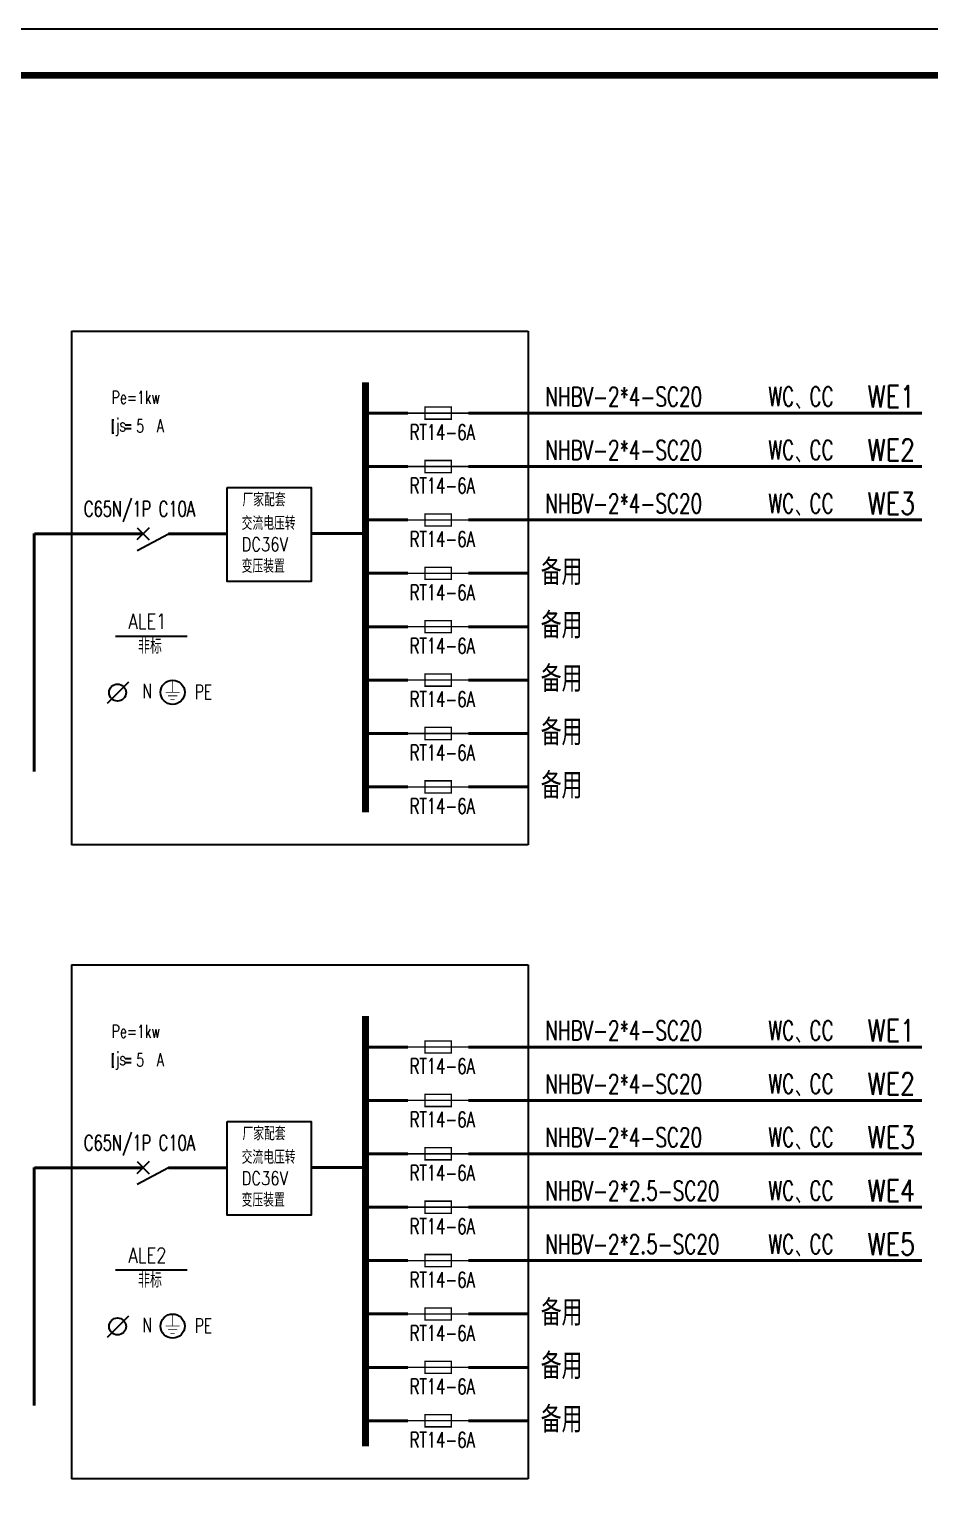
# Model space of a CAD drawing. Extents: x -55118 to 386282, y -631686 to -470886.
# Drawn here: x 38503 to 58000, y -544472 to -512886 of the extents above; entities that cross this region are included whole.
import ezdxf

# ---------------------------------------------------------------- set-up
doc = ezdxf.new("R2010")
doc.units = 0
doc.header["$LTSCALE"] = 1000
doc.header["$MEASUREMENT"] = 0
doc.linetypes.add('2', pattern=[500, 300, -200])
doc.linetypes.add('99', pattern=[0])
doc.layers.get('0').update_dxf_attribs({"linetype": 'CONTINUOUS'})
for name, color, linetype in [('7', 7, 'CONTINUOUS'), ('BPMDIM', 3, 'CONTINUOUS'), ('BXT', 4, 'CONTINUOUS'), ('KK', 6, 'CONTINUOUS'), ('LGT1', 7, 'CONTINUOUS'), ('图框', 4, 'CONTINUOUS')]:
    doc.layers.add(name, color=color, linetype=linetype)
doc.styles.add('_HZTXT', font='txt.shx', dxfattribs={"width": 0.8, "bigfont": 'hztxt.shx'})
doc.styles.add('_SIMPLEX', font='SIMPLEX.shx', dxfattribs={"width": 0.6})
doc.styles.add('DIM_FONT', font='SIMPLEX.shx', dxfattribs={"width": 0.8})
doc.styles.add('HZ_TXT', font='TXT.shx', dxfattribs={"bigfont": 'hztxt.shx'})
doc.styles.add('HZTXT', font='txt.shx', dxfattribs={"width": 0.8, "bigfont": 'hztxt.shx'})
doc.styles.get("Standard").update_dxf_attribs({"font": 'GBENOR', "bigfont": 'GBCBIG'})

# ---------------------------------------------------------------- blocks, each defined once
blk = doc.blocks.new('U_B24DUM')
at = {"color": 3, "ltscale": 1000}
for p, q in [((-366, 552), (-621, 297)), ((-620, 552), (-366, 299)), ((-617, 81), (34, 427))]:
    blk.add_line(p, q, dxfattribs=at)
at = {"color": 3, "ltscale": 1000, "style": 'DIM_FONT', "width": 0.8, "flags": 9}
for tag in ['XSIZE', 'YSIZE']:
    blk.add_attdef(tag, (0, 0), '', height=0.5, dxfattribs=at)
blk = doc.blocks.new('$element$00000582')
at = {"const_width": 0.0233}
for points in [[(0, 0), (0, -1)], [(-0.1, -0.283), (0.1, -0.283), (0.1, -0.717), (-0.1, -0.717), (-0.1, -0.283)]]:
    blk.add_lwpolyline(points, dxfattribs=at)
at = {"flags": 9}
blk.add_attdef('S', (0, 0), '', height=0.00000667, dxfattribs=at)
blk = doc.blocks.new('0114')
at = {"color": 3, "linetype": 'Continuous', "const_width": 0.3}
for points in [[(0, 0), (0, -4.58)], [(-2.75, -4.58), (2.75, -4.58)], [(-1.83, -6.01), (1.83, -6.01)], [(-0.86, -7.5), (0.86, -7.5)]]:
    blk.add_lwpolyline(points, dxfattribs=at)

msp = doc.modelspace()

# ---------------------------------------------------------------- linework, layer by layer
at = {"color": 4}
for p, q in [((40369.8, -526026.3), (40805, -526026.3)), ((40805, -526026.3), (41925, -526026.3)), ((40369.8, -539752.4), (40805, -539752.4)), ((40805, -539752.4), (41925, -539752.4))]:
    msp.add_line(p, q, dxfattribs=at)
at = {"layer": '7'}
for points in [[(42792.2, -522810.6), (44608.6, -522810.6), (44608.6, -524843.5), (42792.2, -524843.5)], [(42792.2, -536536.7), (44608.6, -536536.7), (44608.6, -538569.6), (42792.2, -538569.6)]]:
    msp.add_lwpolyline(points, close=True, dxfattribs=at)
at = {"layer": 'BPMDIM', "color": 3}
for p, q in [((40201.1, -527482.2), (40662.2, -527021.5)), ((40201.1, -541208.3), (40662.2, -540747.6))]:
    msp.add_line(p, q, dxfattribs=at)
for centre, radius in [((40416.3, -527251.8), 184.3), ((41607.7, -527244), 262.2), ((41607.7, -540970.1), 262.2), ((40416.3, -540977.9), 184.3)]:
    msp.add_circle(centre, radius, dxfattribs=at)
at = {"layer": 'KK', "linetype": '2', "ltscale": 0.1}
for p, q in [((39418.5, -519422.7), (49304.1, -519422.7)), ((39418.5, -519422.7), (39418.5, -530549.2)), ((49304.1, -519422.7), (49304.1, -530549.2)), ((49304.1, -530549.2), (39418.5, -530549.2)), ((39418.5, -533148.8), (49304.1, -533148.8)), ((39418.5, -533148.8), (39418.5, -544275.3)), ((49304.1, -533148.8), (49304.1, -544275.3)), ((49304.1, -544275.3), (39418.5, -544275.3))]:
    msp.add_line(p, q, dxfattribs=at)
at = {"layer": 'KK', "linetype": '99'}
for p, q in [((40293.7, -521345), (40333.9, -521345)), ((40294.7, -521626.7), (40335.9, -521626.7)), ((40293.7, -535071.1), (40333.9, -535071.1)), ((40294.7, -535352.8), (40335.9, -535352.8))]:
    msp.add_line(p, q, dxfattribs=at)
at = {"layer": 'KK', "linetype": 'ByBlock'}
for points, const_width in [([(45782.4, -520530.5), (45782.4, -529846.5)], 156.2), ([(46700.2, -521200.1), (45782.4, -521200.1)], 65.1), ([(48011.5, -521200.1), (57830.9, -521200.1)], 65.1), ([(46700.2, -522356.3), (45782.4, -522356.3)], 65.1), ([(48011.5, -522356.3), (49304.1, -522356.3)], 65.1), ([(48011.5, -522356.3), (57830.9, -522356.3)], 65.1), ([(46700.2, -523512.5), (45782.4, -523512.5)], 65.1), ([(48011.5, -523512.5), (49304.1, -523512.5)], 65.1), ([(48011.5, -523512.5), (57830.9, -523512.5)], 65.1), ([(40970, -523814), (38611.6, -523814)], 65.1), ([(42792.2, -523814), (41515, -523814)], 65.1), ([(45789.8, -523809.8), (44608.6, -523809.8)], 65.1), ([(46700.2, -524668.7), (45782.4, -524668.7)], 65.1), ([(48011.5, -524668.7), (49304.1, -524668.7)], 65.1), ([(48011.5, -524668.7), (49304.1, -524668.7)], 65.1), ([(46700.2, -525824.9), (45782.4, -525824.9)], 65.1), ([(48011.5, -525824.9), (49304.1, -525824.9)], 65.1), ([(48011.5, -525824.9), (49304.1, -525824.9)], 65.1), ([(46700.2, -526981.2), (45782.4, -526981.2)], 65.1), ([(48011.5, -526981.2), (49304.1, -526981.2)], 65.1), ([(48011.5, -526981.2), (49304.1, -526981.2)], 65.1), ([(46700.2, -528137.4), (45782.4, -528137.4)], 65.1), ([(48011.5, -528137.4), (49304.1, -528137.4)], 65.1), ([(48011.5, -528137.4), (49304.1, -528137.4)], 65.1), ([(46700.2, -529293.6), (45782.4, -529293.6)], 65.1), ([(48011.5, -529293.6), (49304.1, -529293.6)], 65.1), ([(48011.5, -529293.6), (49304.1, -529293.6)], 65.1), ([(48011.5, -529293.6), (49304.1, -529293.6)], 65.1), ([(45782.4, -534256.5), (45782.4, -543572.6)], 156.2), ([(46700.2, -534926.2), (45782.4, -534926.2)], 65.1), ([(48011.5, -534926.2), (57830.9, -534926.2)], 65.1), ([(46700.2, -536082.4), (45782.4, -536082.4)], 65.1), ([(48011.5, -536082.4), (49304.1, -536082.4)], 65.1), ([(48011.5, -536082.4), (57830.9, -536082.4)], 65.1), ([(46700.2, -537238.6), (45782.4, -537238.6)], 65.1), ([(48011.5, -537238.6), (49304.1, -537238.6)], 65.1), ([(48011.5, -537238.6), (57830.9, -537238.6)], 65.1), ([(40970, -537540), (38611.6, -537540)], 65.1), ([(42792.2, -537540), (41515, -537540)], 65.1), ([(45789.8, -537535.9), (44608.6, -537535.9)], 65.1), ([(46700.2, -538394.8), (45782.4, -538394.8)], 65.1), ([(48011.5, -538394.8), (49304.1, -538394.8)], 65.1), ([(48011.5, -538394.8), (57830.9, -538394.8)], 65.1), ([(46700.2, -539551), (45782.4, -539551)], 65.1), ([(48011.5, -539551), (49304.1, -539551)], 65.1), ([(48011.5, -539551), (57830.9, -539551)], 65.1), ([(46700.2, -540707.2), (45782.4, -540707.2)], 65.1), ([(48011.5, -540707.2), (49304.1, -540707.2)], 65.1), ([(48011.5, -540707.2), (49304.1, -540707.2)], 65.1), ([(46700.2, -541863.5), (45782.4, -541863.5)], 65.1), ([(48011.5, -541863.5), (49304.1, -541863.5)], 65.1), ([(48011.5, -541863.5), (49304.1, -541863.5)], 65.1), ([(46700.2, -543019.7), (45782.4, -543019.7)], 65.1), ([(48011.5, -543019.7), (49304.1, -543019.7)], 65.1), ([(48011.5, -543019.7), (49304.1, -543019.7)], 65.1), ([(48011.5, -543019.7), (49304.1, -543019.7)], 65.1)]:
    msp.add_lwpolyline(points, dxfattribs=dict(at, const_width=const_width))
at = {"layer": 'KK', "linetype": '99'}
for points in [[(40312.7, -521626.2), (40312.7, -521344.9)], [(40582.8, -521451.6), (40709.4, -521451.6)], [(40582.8, -521532), (40709.4, -521532)], [(40312.7, -535352.3), (40312.7, -535071)], [(40582.8, -535177.7), (40709.4, -535177.7)], [(40582.8, -535258.1), (40709.4, -535258.1)]]:
    msp.add_lwpolyline(points, dxfattribs=at)
at = {"layer": 'KK', "linetype": '2', "ltscale": 1000, "const_width": 65.1}
for points in [[(38611.6, -523804), (38611.6, -528964.1)], [(38611.6, -537530.1), (38611.6, -542690.2)]]:
    msp.add_lwpolyline(points, dxfattribs=at)
at = {"layer": '图框'}
msp.add_lwpolyline([(-34117.5, -572285.5), (70982.5, -572285.5), (70982.5, -512885.5), (-34117.5, -512885.5)], close=True, dxfattribs=at)
at = {"layer": '图框', "const_width": 140}
msp.add_lwpolyline([(-31617.5, -513885.5), (69982.5, -513885.5), (69982.5, -571285.5), (-31617.5, -571285.5)], close=True, dxfattribs=at)

# ---------------------------------------------------------------- block references
at = {"layer": 'BXT', "color": 3, "linetype": 'Continuous', "xscale": 54.32871402264573, "yscale": 54.32871402264573, "zscale": 54.32871402264573}
for p in [(41607.7, -526994.9), (41607.7, -540721)]:
    msp.add_blockref('0114', p, dxfattribs=at)
at = {"layer": 'KK', "xscale": 1311.339931477312, "yscale": 1311.339931477312, "zscale": 1311.339931477312, "rotation": 90}
for p in [(46700.2, -521200.1), (46700.2, -522356.3), (46700.2, -523512.5), (46700.2, -524668.7), (46700.2, -525824.9), (46700.2, -526981.2), (46700.2, -528137.4), (46700.2, -529293.6), (46700.2, -534926.2), (46700.2, -536082.4), (46700.2, -537238.6), (46700.2, -538394.8), (46700.2, -539551), (46700.2, -540707.2), (46700.2, -541863.5), (46700.2, -543019.7)]:
    msp.add_blockref('$element$00000582', p, dxfattribs=at)
at = {"layer": 'KK', "ltscale": 1000, "xscale": 1.041630658786744, "yscale": 1.041630658786744, "zscale": 1.041630658786744}
for p in [(41482.8, -524256.3), (41482.8, -537982.4)]:
    msp.add_blockref('U_B24DUM', p, dxfattribs=at)

# ---------------------------------------------------------------- texts
at = {"style": 'HZTXT', "width": 0.8}
for s, height, p in [('厂家配套', 291.93, (43120.1, -523221.1)), ('交流电压转', 291.93, (43102.4, -523730.4)), ('DC36V ', 291.93, (43102.4, -524187.6)), ('变压装置', 291.93, (43102.4, -524658.2)), ('ALE1', 324.37, (40652.3, -525870.4)), ('非标', 324.37, (40857.7, -526410.1)), ('厂家配套', 291.93, (43120.1, -536947.2)), ('交流电压转', 291.93, (43102.4, -537456.5)), ('DC36V ', 291.93, (43102.4, -537913.7)), ('变压装置', 291.93, (43102.4, -538384.3)), ('ALE2', 324.37, (40652.3, -539596.5)), ('非标', 324.37, (40857.7, -540136.2))]:
    msp.add_text(s, height=height, dxfattribs=at).set_placement(p)
at = {"layer": 'KK', "linetype": '99', "style": '_SIMPLEX', "width": 0.7}
for s, height, p in [('Pe=1kw', 281.24, (40288.6, -521000.8)), ('js', 281.24, (40372.2, -521595.3)), ('5', 281.2, (40821.9, -521619.2)), ('A', 281.2, (41265.7, -521611.5)), ('Pe=1kw', 281.24, (40288.6, -534726.9)), ('js', 281.24, (40372.2, -535321.3)), ('5', 281.2, (40821.9, -535345.3)), ('A', 281.2, (41265.7, -535337.6))]:
    msp.add_text(s, height=height, dxfattribs=at).set_placement(p)
at = {"layer": 'KK'}
for s, height, style, width, p in [('NHBV-2*4-SC20', 416.652, '_SIMPLEX', 0.7, (49671.3, -521052.4)), ('WC', 416.65, '_SIMPLEX', 0.7, (54503.1, -521050.1)), ('CC', 416.65, '_SIMPLEX', 0.7, (55393.5, -521050.1)), ('WE1', 474.29, '_HZTXT', 0.8, (56655.6, -521079.3, 0.1)), ('、', 416.7, '_HZTXT', 0.8, (55084.3, -521124.7)), ('RT14-6A', 333.32, '_SIMPLEX', 0.7, (46741.1, -521781.1)), ('NHBV-2*4-SC20', 416.652, '_SIMPLEX', 0.7, (49671.3, -522208.6)), ('WC', 416.65, '_SIMPLEX', 0.7, (54503.1, -522206.3)), ('CC', 416.65, '_SIMPLEX', 0.7, (55393.5, -522206.3)), ('WE2', 474.29, '_HZTXT', 0.8, (56655.6, -522235.5, 0.1)), ('、', 416.7, '_HZTXT', 0.8, (55084.3, -522281)), ('RT14-6A', 333.32, '_SIMPLEX', 0.7, (46741.1, -522937.3)), ('C65N/1P C10A', 333.322, '_SIMPLEX', 0.7, (39685.5, -523441.4)), ('NHBV-2*4-SC20', 416.652, '_SIMPLEX', 0.7, (49671.3, -523364.8)), ('WC', 416.65, '_SIMPLEX', 0.7, (54503.1, -523362.6)), ('CC', 416.65, '_SIMPLEX', 0.7, (55393.5, -523362.6)), ('WE3', 474.29, '_HZTXT', 0.8, (56655.6, -523391.7, 0.1)), ('、', 416.7, '_HZTXT', 0.8, (55084.3, -523437.2)), ('RT14-6A', 333.32, '_SIMPLEX', 0.7, (46741.1, -524093.5)), ('备用', 562.13, '_HZTXT', 0.8, (49578, -524922.7)), ('RT14-6A', 333.32, '_SIMPLEX', 0.7, (46741.1, -525249.8)), ('备用', 562.13, '_HZTXT', 0.8, (49578, -526078.9)), ('RT14-6A', 333.32, '_SIMPLEX', 0.7, (46741.1, -526406)), ('备用', 562.13, '_HZTXT', 0.8, (49578, -527235.1)), ('RT14-6A', 333.32, '_SIMPLEX', 0.7, (46741.1, -527562.2)), ('备用', 562.13, '_HZTXT', 0.8, (49578, -528391.3)), ('RT14-6A', 333.32, '_SIMPLEX', 0.7, (46741.1, -528718.4)), ('备用', 562.13, '_HZTXT', 0.8, (49578, -529547.5)), ('RT14-6A', 333.32, '_SIMPLEX', 0.7, (46741.1, -529874.6)), ('NHBV-2*4-SC20', 416.652, '_SIMPLEX', 0.7, (49671.3, -534778.5)), ('WC', 416.65, '_SIMPLEX', 0.7, (54503.1, -534776.2)), ('CC', 416.65, '_SIMPLEX', 0.7, (55393.5, -534776.2)), ('WE1', 474.29, '_HZTXT', 0.8, (56655.6, -534805.4, 0.1)), ('、', 416.7, '_HZTXT', 0.8, (55084.3, -534850.8)), ('RT14-6A', 333.32, '_SIMPLEX', 0.7, (46741.1, -535507.2)), ('NHBV-2*4-SC20', 416.652, '_SIMPLEX', 0.7, (49671.3, -535934.7)), ('WC', 416.65, '_SIMPLEX', 0.7, (54503.1, -535932.4)), ('CC', 416.65, '_SIMPLEX', 0.7, (55393.5, -535932.4)), ('WE2', 474.29, '_HZTXT', 0.8, (56655.6, -535961.6, 0.1)), ('、', 416.7, '_HZTXT', 0.8, (55084.3, -536007)), ('RT14-6A', 333.32, '_SIMPLEX', 0.7, (46741.1, -536663.4)), ('WE3', 474.29, '_HZTXT', 0.8, (56655.6, -537117.8, 0.1)), ('C65N/1P C10A', 333.322, '_SIMPLEX', 0.7, (39685.5, -537167.5)), ('NHBV-2*4-SC20', 416.652, '_SIMPLEX', 0.7, (49671.3, -537090.9)), ('WC', 416.65, '_SIMPLEX', 0.7, (54503.1, -537088.6)), ('CC', 416.65, '_SIMPLEX', 0.7, (55393.5, -537088.6)), ('、', 416.7, '_HZTXT', 0.8, (55084.3, -537163.3)), ('RT14-6A', 333.32, '_SIMPLEX', 0.7, (46741.1, -537819.6)), ('NHBV-2*2.5-SC20', 416.652, '_SIMPLEX', 0.7, (49671.3, -538247.1)), ('WC', 416.65, '_SIMPLEX', 0.7, (54503.1, -538244.9)), ('CC', 416.65, '_SIMPLEX', 0.7, (55393.5, -538244.9)), ('WE4', 474.29, '_HZTXT', 0.8, (56655.6, -538274, 0.1)), ('、', 416.7, '_HZTXT', 0.8, (55084.3, -538319.5)), ('RT14-6A', 333.32, '_SIMPLEX', 0.7, (46741.1, -538975.8)), ('NHBV-2*2.5-SC20', 416.652, '_SIMPLEX', 0.7, (49671.3, -539403.3)), ('WC', 416.65, '_SIMPLEX', 0.7, (54503.1, -539401.1)), ('CC', 416.65, '_SIMPLEX', 0.7, (55393.5, -539401.1)), ('WE5', 474.29, '_HZTXT', 0.8, (56655.6, -539430.2, 0.1)), ('、', 416.7, '_HZTXT', 0.8, (55084.3, -539475.7)), ('RT14-6A', 333.32, '_SIMPLEX', 0.7, (46741.1, -540132.1)), ('备用', 562.13, '_HZTXT', 0.8, (49578, -540961.2)), ('RT14-6A', 333.32, '_SIMPLEX', 0.7, (46741.1, -541288.3)), ('备用', 562.13, '_HZTXT', 0.8, (49578, -542117.4)), ('RT14-6A', 333.32, '_SIMPLEX', 0.7, (46741.1, -542444.5)), ('备用', 562.13, '_HZTXT', 0.8, (49578, -543273.6)), ('RT14-6A', 333.32, '_SIMPLEX', 0.7, (46741.1, -543600.7))]:
    msp.add_text(s, height=height, dxfattribs=dict(at, style=style, width=width)).set_placement(p)
at = {"layer": 'LGT1', "color": 3, "linetype": 'Continuous', "style": 'HZ_TXT', "width": 0.7}
for s, height, p in [('N', 310.4, (40954.1, -527374.7)), ('PE', 310.45, (42089.5, -527390.5)), ('N', 310.4, (40954.1, -541100.8)), ('PE', 310.45, (42089.5, -541116.6))]:
    msp.add_text(s, height=height, dxfattribs=at).set_placement(p)

doc.saveas('drawing.dxf')
